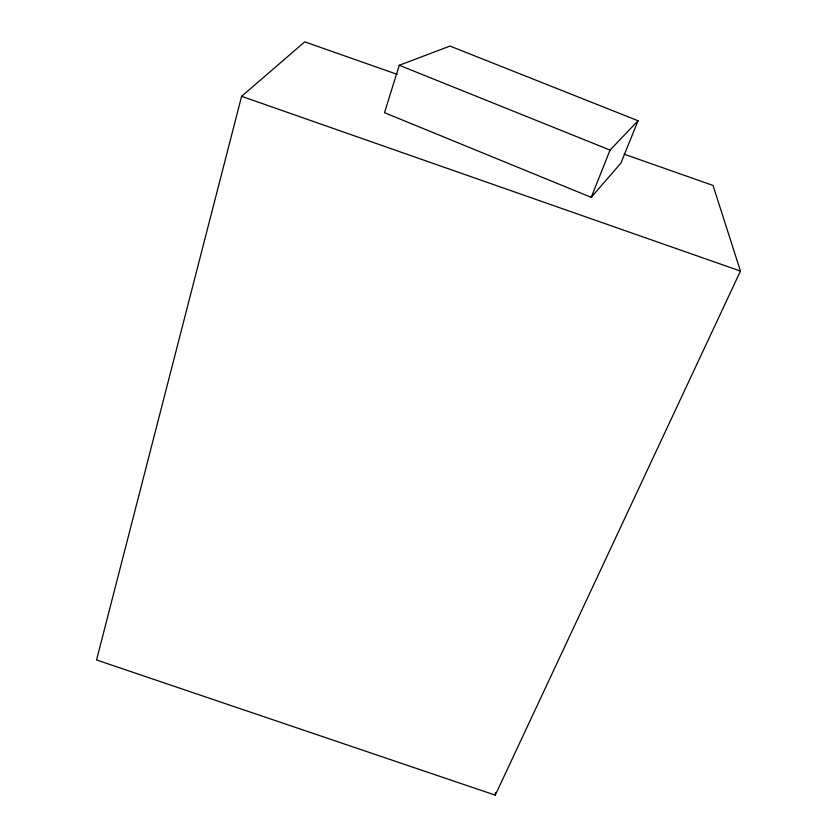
<?xml version="1.0" encoding="UTF-8"?>
<svg xmlns="http://www.w3.org/2000/svg" width="837" height="837" viewBox="0 0 837 837"><rect width="100%" height="100%" fill="white"/><g stroke="black" fill="none" stroke-linecap="round" stroke-linejoin="round"><path stroke-width="1.26" d="M397.261 74.388L304.741 41.85L241.6 96.318L96.548 659.964L495.263 795.15L495.504 792.555M399.259 65.265L384.507 112.702L591.215 197.344L620.887 163.163L638.045 120.748L450.024 46.066L399.259 65.265L610.047 150.085L638.045 120.748M591.215 197.344L610.047 150.085M495.263 795.15L740.452 271.062L713.03 185.437L624.224 154.207M241.6 96.318L740.452 271.062"/></g></svg>
